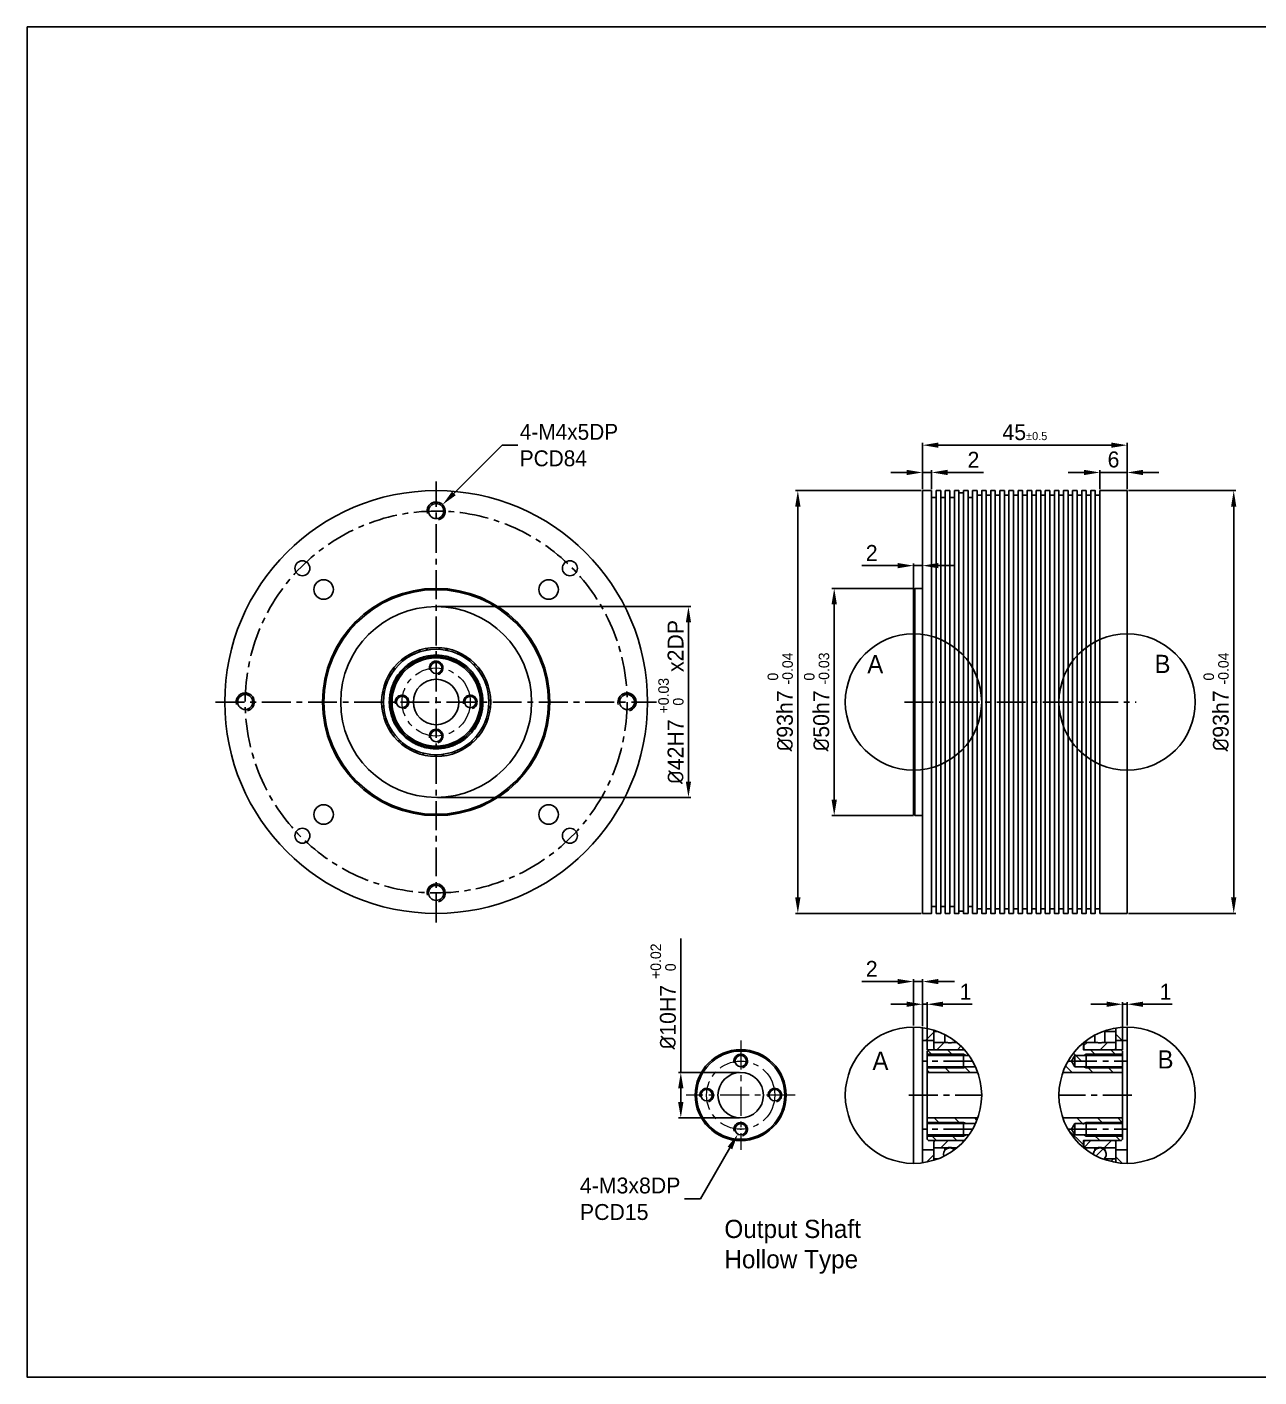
# Model space of a CAD drawing. Header units: millimetres. Extents: x 0 to 420, y 0 to 757.
# Drawn here: x 0 to 271, y 0 to 297 of the extents above; entities that cross this region are included whole.
import ezdxf

# ---------------------------------------------------------------- set-up
doc = ezdxf.new("R2010")
doc.units = ezdxf.units.MM
doc.header["$LTSCALE"] = 0.5
doc.header["$PDSIZE"] = -1
doc.linetypes.add('CENTERX2', pattern=[20.32, 12.7, -2.54, 2.54, -2.54])
doc.layers.add('외형선', color=7, linetype='Continuous', lineweight=25)
doc.layers.add('중심선', color=1, linetype='CENTERX2')
doc.layers.add('치수선', color=3, linetype='Continuous')
doc.styles.add('누리로봇 문자스타일_20230829', font='GOTHIC.TTF')
doc.dimstyles.new('A3기본 치수스타일', dxfattribs={"dimtxt": 3.5, "dimasz": 3.5, "dimexe": 0.5, "dimexo": 0.3, "dimgap": 1, "dimtad": 1, "dimtoh": 1, "dimdec": 1, "dimzin": 12, "dimdsep": 46, "dimtxsty": '누리로봇 문자스타일_20230829', "dimcen": 0.09, "dimclrd": 3, "dimclre": 3, "dimclrt": 3, "dimadec": 0, "dimazin": 3, "dimtm": 1e-09, "dimtfac": 1, "dimtdec": 1, "dimtofl": 0, "dimtmove": 0, "dimatfit": 3, "dimfxl": 1, "dimfrac": 2, "dimarcsym": 0})
doc.dimstyles.new('A3지시선 치수스타일', dxfattribs={"dimtxt": 3.5, "dimasz": 3.5, "dimexe": 0.5, "dimexo": 0.3, "dimgap": 0.396875, "dimtad": 0, "dimtih": 1, "dimtoh": 1, "dimdec": 1, "dimzin": 12, "dimdsep": 46, "dimtxsty": '누리로봇 문자스타일_20230829', "dimcen": 0.09, "dimclrd": 3, "dimclre": 3, "dimclrt": 3, "dimadec": 0, "dimazin": 3, "dimtm": 1e-09, "dimtfac": 1, "dimtdec": 1, "dimtofl": 0, "dimtmove": 0, "dimatfit": 3, "dimfxl": 1, "dimfrac": 2, "dimarcsym": 0})
doc.dimstyles.new('A3치수선 초과 치수스타일', dxfattribs={"dimtxt": 3.5, "dimasz": 3.5, "dimexe": 0.5, "dimexo": 0.3, "dimgap": 1, "dimtad": 1, "dimdec": 1, "dimzin": 12, "dimdsep": 46, "dimtxsty": '누리로봇 문자스타일_20230829', "dimcen": 0.09, "dimclrd": 3, "dimclre": 3, "dimclrt": 3, "dimadec": 0, "dimazin": 3, "dimtm": 1e-09, "dimtfac": 1, "dimtdec": 1, "dimtofl": 0, "dimtmove": 0, "dimatfit": 3, "dimfxl": 1, "dimfrac": 2, "dimarcsym": 0})

# ---------------------------------------------------------------- blocks, each defined once
blk = doc.blocks.new('_D_124')
at = {"layer": 'Defpoints', "color": 0}
for p in [(242, 205), (197, 195), (242, 195)]:
    blk.add_point(p, dxfattribs=at)
at = {"layer": '치수선', "color": 3, "lineweight": -2}
for p, q in [((197, 195.3), (197, 205.5)), ((200.5, 205), (238.5, 205)), ((242, 195.3), (242, 205.5))]:
    blk.add_line(p, q, dxfattribs=at)
at = {"layer": '치수선', "color": 3}
for points in [[(200.5, 205.58), (200.5, 204.42), (197, 205)], [(238.5, 205.58), (238.5, 204.42), (242, 205)]]:
    blk.add_solid(points, dxfattribs=at)
at = {"layer": '치수선', "color": 3, "insert": (219.5, 207.84), "char_height": 3.5, "width": 10.0142, "attachment_point": 5, "style": '누리로봇 문자스타일_20230829'}
blk.add_mtext('45{\\H0.51429x;%%P0.5}', dxfattribs=at)
blk = doc.blocks.new('_D_125')
at = {"layer": 'Defpoints', "color": 0}
for p in [(197, 178.5), (197, 178.5), (195, 173.2)]:
    blk.add_point(p, dxfattribs=at)
at = {"layer": '치수선', "color": 3, "lineweight": -2}
for p, q in [((191.5, 178.5), (183.62, 178.5)), ((195, 173.5), (195, 179)), ((197, 178.5), (195, 178.5)), ((197, 178.8), (197, 179)), ((200.5, 178.5), (204, 178.5))]:
    blk.add_line(p, q, dxfattribs=at)
at = {"layer": '치수선', "color": 3}
for points in [[(191.5, 179.08), (191.5, 177.92), (195, 178.5)], [(200.5, 179.08), (200.5, 177.92), (197, 178.5)]]:
    blk.add_solid(points, dxfattribs=at)
at = {"layer": '치수선', "color": 3, "insert": (185.81, 181.29), "char_height": 3.5, "attachment_point": 5, "style": '누리로봇 문자스타일_20230829'}
blk.add_mtext('2', dxfattribs=at)
blk = doc.blocks.new('_D_126')
at = {"layer": 'Defpoints', "color": 0}
for p in [(242, 195), (242, 102), (265.44, 102)]:
    blk.add_point(p, dxfattribs=at)
at = {"layer": '치수선', "color": 3, "lineweight": -2}
for p, q in [((242.3, 195), (265.94, 195)), ((265.44, 191.5), (265.44, 105.5)), ((242.3, 102), (265.94, 102))]:
    blk.add_line(p, q, dxfattribs=at)
at = {"layer": '치수선', "color": 3}
for points in [[(264.86, 191.5), (266.02, 191.5), (265.44, 195)], [(264.86, 105.5), (266.02, 105.5), (265.44, 102)]]:
    blk.add_solid(points, dxfattribs=at)
at = {"layer": '치수선', "color": 3, "insert": (261.59, 148.5), "char_height": 3.5, "attachment_point": 5, "rotation": 90, "style": '누리로봇 문자스타일_20230829'}
blk.add_mtext('{\\fISOCPEUR|b0|i0|c0|p34;%%C}93h7 {\\H0.66x;\\S 0^ -0.04;}', dxfattribs=at)
blk = doc.blocks.new('_D_127')
at = {"layer": 'Defpoints', "color": 0}
for p in [(195.3, 173.5), (177.56, 123.5), (195.3, 123.5)]:
    blk.add_point(p, dxfattribs=at)
at = {"layer": '치수선', "color": 3, "lineweight": -2}
for p, q in [((195, 173.5), (177.06, 173.5)), ((177.56, 170), (177.56, 127)), ((195, 123.5), (177.06, 123.5))]:
    blk.add_line(p, q, dxfattribs=at)
at = {"layer": '치수선', "color": 3}
for points in [[(176.98, 170), (178.15, 170), (177.56, 173.5)], [(176.98, 127), (178.15, 127), (177.56, 123.5)]]:
    blk.add_solid(points, dxfattribs=at)
at = {"layer": '치수선', "color": 3, "insert": (173.71, 148.5), "char_height": 3.5, "attachment_point": 5, "rotation": 90, "style": '누리로봇 문자스타일_20230829'}
blk.add_mtext('{\\fISOCPEUR|b0|i0|c0|p34;%%C}50h7 {\\H0.66x;\\S 0^ -0.03;}', dxfattribs=at)
blk = doc.blocks.new('_D_128')
at = {"layer": 'Defpoints', "color": 0}
for p in [(90, 169.5), (90, 127.5), (145.5, 127.5)]:
    blk.add_point(p, dxfattribs=at)
at = {"layer": '치수선', "color": 3, "lineweight": -2}
for p, q in [((90.3, 169.5), (146, 169.5)), ((145.5, 166), (145.5, 131)), ((90.3, 127.5), (146, 127.5))]:
    blk.add_line(p, q, dxfattribs=at)
at = {"layer": '치수선', "color": 3}
for points in [[(144.92, 166), (146.08, 166), (145.5, 169.5)], [(144.92, 131), (146.08, 131), (145.5, 127.5)]]:
    blk.add_solid(points, dxfattribs=at)
at = {"layer": '치수선', "color": 3, "insert": (141.64, 148.5), "char_height": 3.5, "attachment_point": 5, "rotation": 90, "style": '누리로봇 문자스타일_20230829'}
blk.add_mtext('{\\fISOCPEUR|b0|i0|c0|p34;%%C}42H7 {\\H0.66x;\\S+0.03^   0;} x2DP', dxfattribs=at)
blk = doc.blocks.new('*D180')
at = {"layer": 'Defpoints', "color": 0}
for p in [(197, 199), (197, 195), (199, 195)]:
    blk.add_point(p, dxfattribs=at)
at = {"layer": '치수선', "color": 3, "lineweight": -2}
for p, q in [((193.5, 199), (190, 199)), ((197, 195.3), (197, 199.5)), ((197, 199), (199, 199)), ((199, 195.3), (199, 199.5)), ((202.5, 199), (210.38, 199))]:
    blk.add_line(p, q, dxfattribs=at)
at = {"layer": '치수선', "color": 3}
for points in [[(193.5, 199.58), (193.5, 198.42), (197, 199)], [(202.5, 199.58), (202.5, 198.42), (199, 199)]]:
    blk.add_solid(points, dxfattribs=at)
at = {"layer": '치수선', "color": 3, "insert": (208.19, 201.79), "char_height": 3.5, "attachment_point": 5, "style": '누리로봇 문자스타일_20230829'}
blk.add_mtext('2', dxfattribs=at)
blk = doc.blocks.new('*D181')
at = {"layer": 'Defpoints', "color": 0}
for p in [(242, 199), (236, 195), (242, 195)]:
    blk.add_point(p, dxfattribs=at)
at = {"layer": '치수선', "color": 3, "lineweight": -2}
for p, q in [((232.5, 199), (229, 199)), ((236, 195.3), (236, 199.5)), ((236, 199), (242, 199)), ((242, 195.3), (242, 199.5)), ((245.5, 199), (249, 199))]:
    blk.add_line(p, q, dxfattribs=at)
at = {"layer": '치수선', "color": 3}
for points in [[(232.5, 199.58), (232.5, 198.42), (236, 199)], [(245.5, 199.58), (245.5, 198.42), (242, 199)]]:
    blk.add_solid(points, dxfattribs=at)
at = {"layer": '치수선', "color": 3, "insert": (239, 201.84), "char_height": 3.5, "attachment_point": 5, "style": '누리로봇 문자스타일_20230829'}
blk.add_mtext('6', dxfattribs=at)
blk = doc.blocks.new('*D187')
at = {"layer": 'Defpoints', "color": 0}
for p in [(91.41, 191.91), (88.59, 189.09)]:
    blk.add_point(p, dxfattribs=at)
at = {"layer": '치수선', "color": 3, "lineweight": -2}
for p, q in [((104.5, 205), (93.89, 194.39)), ((108, 205), (104.5, 205)), ((89.91, 190.5), (90.09, 190.5)), ((90, 190.41), (90, 190.59))]:
    blk.add_line(p, q, dxfattribs=at)
at = {"layer": '치수선', "color": 3}
blk.add_solid([(93.48, 194.8), (94.3, 193.98), (91.41, 191.91)], dxfattribs=at)
at = {"layer": '치수선', "color": 3, "insert": (108.4, 205), "char_height": 3.5, "attachment_point": 4, "style": '누리로봇 문자스타일_20230829'}
blk.add_mtext('{\\fPMingLiU|b0|i0|c136|p0;4\\fPMingLiU|b0|i0|c129|p0;-\\fPMingLiU|b0|i0|c136|p0;M4\\fPMingLiU|b0|i0|c129|p0;x5\\fPMingLiU|b0|i0|c136|p0;DP\\fPMingLiU|b0|i0|c129|p0;\\P\\fPMingLiU|b0|i0|c136|p0;PCD84}', dxfattribs=at)
blk = doc.blocks.new('*D249')
at = {"layer": 'Defpoints', "color": 0}
for p in [(157, 67), (143.82, 57), (157, 57)]:
    blk.add_point(p, dxfattribs=at)
at = {"layer": '치수선', "color": 3, "lineweight": -2}
for p, q in [((143.82, 67), (143.82, 96.44)), ((156.7, 67), (143.32, 67)), ((143.82, 60.5), (143.82, 63.5)), ((156.7, 57), (143.32, 57))]:
    blk.add_line(p, q, dxfattribs=at)
at = {"layer": '치수선', "color": 3}
for points in [[(143.23, 63.5), (144.4, 63.5), (143.82, 67)], [(143.23, 60.5), (144.4, 60.5), (143.82, 57)]]:
    blk.add_solid(points, dxfattribs=at)
at = {"layer": '치수선', "color": 3, "insert": (139.96, 83.71), "char_height": 3.5, "attachment_point": 5, "rotation": 90, "style": '누리로봇 문자스타일_20230829'}
blk.add_mtext('{\\fISOCPEUR|b0|i0|c0|p34;%%C}10H7 {\\H0.66x;\\S+0.02^   0;}', dxfattribs=at)
blk = doc.blocks.new('*D253')
at = {"layer": 'Defpoints', "color": 0}
for p in [(157.62, 55.58), (156.37, 53.42)]:
    blk.add_point(p, dxfattribs=at)
at = {"layer": '치수선', "color": 3, "lineweight": -2}
for p, q in [((156.91, 54.5), (157.09, 54.5)), ((157, 54.41), (157, 54.59)), ((148.16, 39.19), (154.62, 50.39)), ((144.66, 39.19), (148.16, 39.19))]:
    blk.add_line(p, q, dxfattribs=at)
at = {"layer": '치수선', "color": 3}
blk.add_solid([(154.12, 50.68), (155.13, 50.09), (156.37, 53.42)], dxfattribs=at)
at = {"layer": '치수선', "color": 3, "insert": (121.62, 39.19), "char_height": 3.5, "attachment_point": 4, "style": '누리로봇 문자스타일_20230829'}
blk.add_mtext('4-M3x8DP\\PPCD15', dxfattribs=at)
blk = doc.blocks.new('*D266')
at = {"layer": 'Defpoints', "color": 0}
for p in [(197, 82), (197, 76.87), (198, 71.7)]:
    blk.add_point(p, dxfattribs=at)
at = {"layer": '치수선', "color": 3, "lineweight": -2}
for p, q in [((193.5, 82), (190, 82)), ((197, 77.17), (197, 82.5)), ((197, 82), (198, 82)), ((198, 72), (198, 82.5)), ((201.5, 82), (207.9, 82))]:
    blk.add_line(p, q, dxfattribs=at)
at = {"layer": '치수선', "color": 3}
for points in [[(193.5, 82.58), (193.5, 81.42), (197, 82)], [(201.5, 82.58), (201.5, 81.42), (198, 82)]]:
    blk.add_solid(points, dxfattribs=at)
at = {"layer": '치수선', "color": 3, "insert": (206.45, 84.75), "char_height": 3.5, "attachment_point": 5, "style": '누리로봇 문자스타일_20230829'}
blk.add_mtext('1', dxfattribs=at)
blk = doc.blocks.new('*D267')
at = {"layer": 'Defpoints', "color": 0}
for p in [(242, 82), (242, 77), (241, 71.7)]:
    blk.add_point(p, dxfattribs=at)
at = {"layer": '치수선', "color": 3, "lineweight": -2}
for p, q in [((237.5, 82), (234, 82)), ((241, 72), (241, 82.5)), ((241, 82), (242, 82)), ((242, 77.3), (242, 82.5)), ((245.5, 82), (251.9, 82))]:
    blk.add_line(p, q, dxfattribs=at)
at = {"layer": '치수선', "color": 3}
for points in [[(237.5, 82.58), (237.5, 81.42), (241, 82)], [(245.5, 82.58), (245.5, 81.42), (242, 82)]]:
    blk.add_solid(points, dxfattribs=at)
at = {"layer": '치수선', "color": 3, "insert": (250.45, 84.75), "char_height": 3.5, "attachment_point": 5, "style": '누리로봇 문자스타일_20230829'}
blk.add_mtext('1', dxfattribs=at)
blk = doc.blocks.new('*D272')
at = {"layer": 'Defpoints', "color": 0}
for p in [(169.56, 195), (197, 195), (197, 102)]:
    blk.add_point(p, dxfattribs=at)
at = {"layer": '치수선', "color": 3, "lineweight": -2}
for p, q in [((196.7, 195), (169.06, 195)), ((169.56, 105.5), (169.56, 191.5)), ((196.7, 102), (169.06, 102))]:
    blk.add_line(p, q, dxfattribs=at)
at = {"layer": '치수선', "color": 3}
for points in [[(168.98, 191.5), (170.15, 191.5), (169.56, 195)], [(168.98, 105.5), (170.15, 105.5), (169.56, 102)]]:
    blk.add_solid(points, dxfattribs=at)
at = {"layer": '치수선', "color": 3, "insert": (165.71, 148.5), "char_height": 3.5, "attachment_point": 5, "rotation": 90, "style": '누리로봇 문자스타일_20230829'}
blk.add_mtext('{\\fISOCPEUR|b0|i0|c0|p34;%%C}93h7 {\\H0.66x;\\S 0^ -0.04;}', dxfattribs=at)
blk = doc.blocks.new('*D274')
at = {"layer": 'Defpoints', "color": 0}
for p in [(197, 87), (195, 77), (197, 76.87)]:
    blk.add_point(p, dxfattribs=at)
at = {"layer": '치수선', "color": 3, "lineweight": -2}
for p, q in [((191.5, 87), (183.62, 87)), ((195, 77.3), (195, 87.5)), ((197, 87), (195, 87)), ((197, 77.17), (197, 87.5)), ((200.5, 87), (204, 87))]:
    blk.add_line(p, q, dxfattribs=at)
at = {"layer": '치수선', "color": 3}
for points in [[(191.5, 87.58), (191.5, 86.42), (195, 87)], [(200.5, 87.58), (200.5, 86.42), (197, 87)]]:
    blk.add_solid(points, dxfattribs=at)
at = {"layer": '치수선', "color": 3, "insert": (185.81, 89.79), "char_height": 3.5, "attachment_point": 5, "style": '누리로봇 문자스타일_20230829'}
blk.add_mtext('2', dxfattribs=at)

msp = doc.modelspace()

# ---------------------------------------------------------------- linework, layer by layer
msp.add_line((65.3, 148.5), (65.3, 148.5))
at = {"color": 7, "linetype": 'Continuous', "lineweight": 25}
for p, q in [((195, 77), (195, 47)), ((197, 76.87), (197, 47.13)), ((200.39, 76), (199.5, 76)), ((201.88, 75.33), (201.88, 73.6)), ((234.88, 75.2), (234.88, 73.6)), ((239.5, 76.79), (239.5, 73.6)), ((242, 47), (242, 77)), ((197, 74), (199.5, 74)), ((204.12, 73.6), (204.12, 73.91)), ((239.5, 74), (242, 74)), ((198, 71), (206, 71)), ((198, 70.75), (207.18, 70.75)), ((241, 71), (233, 71)), ((206, 68), (198, 68)), ((209.14, 67), (198, 67)), ((241, 67), (227.86, 67)), ((233, 68), (241, 68)), ((198, 57), (209.14, 57)), ((227.86, 57), (241, 57)), ((198, 56), (206, 56)), ((241, 56), (233, 56)), ((207.18, 53.25), (198, 53.25)), ((206, 53), (198, 53)), ((232.5, 51.7), (232.5, 50.39)), ((233, 53), (241, 53)), ((239.5, 51.7), (239.5, 47.21)), ((199.5, 50), (197, 50)), ((199.5, 48), (200.39, 48)), ((201.88, 50.4), (201.88, 49.84)), ((204.12, 50.09), (204.12, 50.4)), ((234.88, 50.4), (234.88, 49.78)), ((237.12, 49.77), (237.12, 50.4)), ((242, 50), (239.5, 50))]:
    msp.add_line(p, q, dxfattribs=at)
at = {"color": 4, "linetype": 'Continuous', "lineweight": 18}
for p, q in [((197.67, 74), (199.5, 75.83)), ((199.25, 70.75), (198.15, 71.85)), ((200.16, 72), (201.76, 73.6)), ((203.74, 70.75), (202.49, 72)), ((204.66, 72), (205.43, 72.78)), ((232.5, 72.9), (233.2, 73.6)), ((235.17, 70.75), (233.92, 72)), ((236.09, 72), (237.69, 73.6)), ((239.66, 70.75), (238.41, 72)), ((229.94, 67), (228.47, 68.47)), ((231.82, 69.61), (230.19, 71.24)), ((198.51, 67), (198, 67.51)), ((203, 67), (201.75, 68.25)), ((207.49, 67), (206.24, 68.25)), ((234.43, 67), (233.18, 68.25)), ((238.92, 67), (237.67, 68.25)), ((200.78, 55.75), (199.53, 57)), ((205.27, 55.75), (204.02, 57)), ((208.97, 56.54), (208.51, 57)), ((232.39, 55.57), (230.96, 57)), ((236.7, 55.75), (235.45, 57)), ((241, 55.94), (239.94, 57)), ((232.4, 51.07), (229.06, 54.41)), ((200.04, 52), (198.79, 53.25)), ((201.02, 50.4), (202.62, 52)), ((204.53, 52), (203.28, 53.25)), ((232.5, 50.45), (234.05, 52)), ((235.96, 52), (234.71, 53.25)), ((236.94, 50.4), (238.54, 52)), ((240.45, 52), (239.2, 53.25)), ((197.9, 47.28), (199.5, 48.88)), ((238.45, 47.43), (239.03, 48)), ((240.92, 47.04), (239.5, 48.46))]:
    msp.add_line(p, q, dxfattribs=at)
at = {"color": 7, "linetype": 'Continuous', "lineweight": 18}
for p, q in [((240.9, 74), (239.5, 75.4)), ((199.77, 47.78), (199.55, 48)), ((235.18, 48.64), (236.73, 50.19))]:
    msp.add_line(p, q, dxfattribs=at)
msp.add_lwpolyline([(0, 297), (420, 297), (420, 0), (0, 0)], close=True)
at = {"color": 7, "linetype": 'Continuous', "lineweight": 25}
for points in [[(199.8, 72, -0.414214), (199.5, 72.3), (199.5, 73.6), (199.5, 76.31)], [(204.51, 73.6), (203.54, 73.6, -0.185695), (202.46, 73.6), (199.5, 73.6)], [(232.8, 72, -0.414214), (232.5, 72.3), (232.5, 73.6), (232.5, 73.61)], [(239.2, 72, 0.414214), (239.5, 72.3), (239.5, 73.6), (236.54, 73.6, -0.185695), (235.46, 73.6), (232.5, 73.6)], [(199.5, 47.69), (199.5, 51.7, -0.414214), (199.8, 52)], [(199.5, 50.4), (202.46, 50.4, -0.185695), (203.54, 50.4), (204.51, 50.4)], [(232.5, 50.4), (235.46, 50.4, -0.185695), (236.54, 50.4), (239.5, 50.4)]]:
    msp.add_lwpolyline(points, format="xyb", dxfattribs=at)
for points in [[(239.5, 76), (237.12, 76), (237.12, 73.6)], [(206.18, 52), (198.3, 52), (198, 52.3), (198, 71.7), (198.3, 72), (206.18, 72)], [(232.37, 73.5), (232.4, 73.5), (232.4, 72), (240.7, 72), (241, 71.7), (241, 52.3), (240.7, 52), (232.4, 52), (232.4, 50.5), (232.37, 50.5)], [(208.5, 68.25), (208.58, 68.38), (208.5, 68.25), (208.5, 68.54), (208.5, 68.25), (198, 68.25)], [(241, 70.75), (230.5, 70.75), (229.75, 69.5), (230.5, 68.25)], [(230.5, 70.75), (230.5, 68.25), (241, 68.25)], [(198, 55.75), (208.5, 55.75), (208.58, 55.62), (208.5, 55.75)], [(241, 55.75), (230.5, 55.75), (229.75, 54.5), (230.5, 53.25)], [(230.5, 55.75), (230.5, 53.25), (241, 53.25)], [(237.12, 48.19), (237.12, 48), (239.5, 48)]]:
    msp.add_lwpolyline(points, dxfattribs=at)
for points in [[(206.56, 70.75), (206, 71), (206, 68), (206.56, 68.25)], [(232.44, 70.75), (233, 71), (233, 68), (232.44, 68.25)], [(206.56, 55.75), (206, 56), (206, 53), (206.56, 53.25)], [(232.44, 55.75), (233, 56), (233, 53), (232.44, 53.25)]]:
    msp.add_lwpolyline(points)
msp.add_lwpolyline([(208.5, 55.75), (208.5, 55.46)], close=True, dxfattribs=at)
for centre, radius in [((90, 190.5), 1.65), ((90, 156), 1.25), ((48, 148.5), 1.65), ((82.5, 148.5), 1.25), ((97.5, 148.5), 1.25), ((132, 148.5), 1.65), ((90, 141), 1.25), ((90, 106.5), 1.65), ((157, 69.5), 1.25), ((149.5, 62), 1.25), ((164.5, 62), 1.25), ((157, 54.5), 1.25)]:
    msp.add_circle(centre, radius)
at = {"color": 6, "ltscale": 5}
for centre in [(195, 148.5), (242, 148.5)]:
    msp.add_circle(centre, 15, dxfattribs=at)
at = {"color": 6}
for centre in [(195, 62), (242, 62)]:
    msp.add_circle(centre, 15, dxfattribs=at)
for centre, radius, start, end in [((90, 190.5), 2, 285, 195), ((90, 156), 1.5, 285, 195), ((48, 148.5), 2, 285, 195), ((82.5, 148.5), 1.5, 285, 195), ((97.5, 148.5), 1.5, 285, 195), ((132, 148.5), 2, 285, 195), ((90, 141), 1.5, 285, 195), ((90, 106.5), 2, 285, 195), ((157, 69.5), 1.5, 285, 195), ((149.5, 62), 1.5, 285, 195), ((164.5, 62), 1.5, 285, 195), ((157, 54.5), 1.5, 285, 195), ((203, 49), 1.4, 45.0868, 198.1282)]:
    msp.add_arc(centre, radius, start, end)
at = {"color": 7, "linetype": 'Continuous', "lineweight": 25}
for points in [[(237.12, 76), (237.07, 76.04), (237.02, 76.09), (236.97, 76.13)], [(236.97, 47.87), (237.02, 47.91), (237.07, 47.96), (237.12, 48)]]:
    msp.add_open_spline(points, degree=3, dxfattribs=at)
for points, knots in [([(232.5, 72.3), (232.5, 72.27), (232.5, 72.24), (232.5, 72.03), (232.5, 72)], [0, 0, 0, 0, 0.868705, 1, 1, 1, 1]), ([(239.5, 72), (239.5, 72.03), (239.5, 72.15), (239.5, 72.26), (239.5, 72.29), (239.5, 72.3)], [0, 0, 0, 0, 0.131154, 0.565687, 1, 1, 1, 1]), ([(236.85, 47.91), (236.85, 47.92), (236.98, 48.02), (237.2, 48.26), (237.38, 48.7), (237.41, 49.18), (237.27, 49.63), (237, 50.02), (236.61, 50.29), (236.15, 50.42), (235.67, 50.39), (235.24, 50.2), (234.89, 49.88), (234.66, 49.47), (234.61, 49.14), (234.61, 48.96), (234.61, 48.95)], [0.1045595, 0.1045595, 0.1045595, 0.1045595, 0.1073775, 0.1610662, 0.214755, 0.2684437, 0.3221323, 0.3758212, 0.4295098, 0.4831986, 0.5368874, 0.590576, 0.6442648, 0.6979535, 0.7516422, 0.7576271, 0.7576271, 0.7576271, 0.7576271])]:
    msp.add_open_spline(points, degree=3, knots=knots, dxfattribs=at)
for points, weights, knots in [([(232.5, 52), (232.5, 51.97), (232.5, 51.85), (232.5, 51.74), (232.5, 51.71), (232.5, 51.7), (232.5, 51.88), (232.62, 52), (232.8, 52)], [1, 1, 1, 1, 1, 1, 0.804737854124, 0.804737854124, 1], [0, 0, 0, 0, 0.131154, 0.565687, 1, 1, 1, 2.570796, 2.570796, 2.570796, 2.570796]), ([(239.2, 52), (239.38, 52), (239.5, 51.88), (239.5, 51.7), (239.5, 51.73), (239.5, 51.76), (239.5, 51.97), (239.5, 52)], [1, 0.804737854124, 0.804737854124, 1, 1, 1, 1, 1], [0, 0, 0, 0, 1.570796, 1.570796, 1.570796, 2.439501, 2.570796, 2.570796, 2.570796, 2.570796])]:
    msp.add_rational_spline(points, weights, degree=3, knots=knots, dxfattribs=at)
at = {"layer": '외형선'}
for p, q in [((200, 193.5), (199, 193.5)), ((202, 193.5), (201, 193.5)), ((204, 193.5), (203, 193.5)), ((206, 194.5), (205, 194.5)), ((208, 193.5), (207, 193.5)), ((210, 194), (209, 194)), ((212, 194), (211, 194)), ((214, 194), (213, 194)), ((216, 194), (215, 194)), ((218, 194), (217, 194)), ((220, 194), (219, 194)), ((222, 194), (221, 194)), ((224, 194), (223, 194)), ((226, 194), (225, 194)), ((228, 194), (227, 194)), ((230, 194), (229, 194)), ((232, 194), (231, 194)), ((234, 194), (233, 194)), ((236, 194), (235, 194)), ((199, 103.5), (200, 103.5)), ((201, 103.5), (202, 103.5)), ((203, 103.5), (204, 103.5)), ((205, 102.5), (206, 102.5)), ((207, 103.5), (208, 103.5)), ((209, 103), (210, 103)), ((211, 103), (212, 103)), ((213, 103), (214, 103)), ((215, 103), (216, 103)), ((217, 103), (218, 103)), ((219, 103), (220, 103)), ((221, 103), (222, 103)), ((223, 103), (224, 103)), ((225, 103), (226, 103)), ((227, 103), (228, 103)), ((229, 103), (230, 103)), ((231, 103), (232, 103)), ((233, 103), (234, 103)), ((235, 103), (236, 103))]:
    msp.add_line(p, q, dxfattribs=at)
for points in [[(199, 195), (199, 102), (197, 102), (197, 195)], [(201, 195), (201, 102), (200, 102), (200, 195)], [(203, 195), (203, 102), (202, 102), (202, 195)], [(204, 195), (204, 102), (205, 102), (205, 195)], [(206, 195), (206, 102), (207, 102), (207, 195)], [(209, 195), (209, 102), (208, 102), (208, 195)], [(211, 195), (211, 102), (210, 102), (210, 195)], [(213, 195), (213, 102), (212, 102), (212, 195)], [(215, 195), (215, 102), (214, 102), (214, 195)], [(217, 195), (217, 102), (216, 102), (216, 195)], [(218, 195), (218, 102), (219, 102), (219, 195)], [(221, 195), (221, 102), (220, 102), (220, 195)], [(223, 195), (223, 102), (222, 102), (222, 195)], [(225, 195), (225, 102), (224, 102), (224, 195)], [(226, 195), (226, 102), (227, 102), (227, 195)], [(229, 195), (229, 102), (228, 102), (228, 195)], [(231, 195), (231, 102), (230, 102), (230, 195)], [(233, 195), (233, 102), (232, 102), (232, 195)], [(234, 148.5), (234, 102), (235, 102), (235, 148.5), (235, 195), (234, 195)], [(236, 148.5), (236, 102), (242, 102), (242, 148.5), (242, 195), (236, 195)]]:
    msp.add_lwpolyline(points, close=True, dxfattribs=at)
for points in [[(197, 123.5), (195.3, 123.5), (195, 123.8), (195, 148.5), (195, 173.2), (195.3, 173.5), (197, 173.5)], [(195.3, 173.5), (195.3, 148.5), (195.3, 123.5)]]:
    msp.add_lwpolyline(points, dxfattribs=at)
at = {"layer": '외형선', "flags": 128}
for points in [[(86.11, 159.85), (86.47, 159.69), (86.75, 159.64)], [(94.77, 159.51), (94.89, 159.21), (95.1, 158.92)], [(80.67, 155.39), (80.71, 155.7), (80.68, 156.06)], [(98.43, 157.04), (98.42, 156.96), (98.46, 156.57), (98.51, 156.38)], [(99.17, 155.6), (99.48, 155.47), (99.81, 155.41)], [(100.94, 153.42), (100.85, 153.19), (100.79, 152.81), (100.78, 152.77)], [(78.11, 150.09), (78.34, 150.27), (78.58, 150.56)], [(78.46, 147.3), (78.24, 147.62), (78.02, 147.81)], [(100.43, 143.43), (100.43, 143.39), (100.47, 143), (100.54, 142.77)], [(80.14, 141.66), (80.2, 142.03), (80.17, 142.33)], [(97.9, 140), (97.83, 139.82), (97.76, 139.43), (97.76, 139.35)], [(99.27, 140.88), (98.93, 140.84), (98.61, 140.73)], [(85.92, 137.64), (85.63, 137.6), (85.27, 137.47)], [(94.3, 137.73), (94.07, 137.44), (93.93, 137.16)]]:
    msp.add_lwpolyline(points, dxfattribs=at)
at = {"layer": '외형선'}
for centre, radius in [((90, 148.5), 46.5), ((60.58, 177.92), 1.65), ((119.42, 177.92), 1.65), ((65.25, 173.25), 2.15), ((114.75, 173.25), 2.15), ((90, 148.5), 25), ((90, 148.5), 24.7), ((90, 148.5), 21), ((90, 148.5), 12), ((90, 148.5), 11.6), ((90, 148.5), 10), ((90, 148.5), 9.7), ((90, 148.5), 5), ((65.25, 123.75), 2.15), ((114.75, 123.75), 2.15), ((60.58, 119.08), 1.65), ((119.42, 119.08), 1.65), ((157, 62), 10), ((157, 62), 9.7), ((157, 62), 5)]:
    msp.add_circle(centre, radius, dxfattribs=at)
for centre, start, end in [((91.68, 161.39), 216.9203, 242.7772), ((82.56, 159.16), 259.2533, 285.1102), ((82.56, 159.16), 324.7479, 350.6048), ((86.91, 161.13), 303.5814, 329.4383), ((91.68, 161.39), 282.4149, 308.2718), ((96.22, 159.92), 261.2484, 287.1053), ((79.21, 155.75), 280.4198, 306.2767), ((77.32, 151.37), 7.0809, 32.9378), ((102.28, 152.75), 218.9154, 244.7723), ((102.99, 148.03), 132.2542, 158.1111), ((77.14, 146.59), 322.7528, 348.6097), ((102.99, 148.03), 197.7489, 223.6058), ((78.7, 142.08), 49.4139, 75.2709), ((101.93, 143.34), 110.9184, 136.7753), ((81.78, 138.43), 70.5805, 96.4374), ((81.78, 138.43), 5.0858, 30.9427), ((85.97, 136.14), 26.2523, 52.1093), ((90.7, 135.52), 112.9135, 138.7704), ((90.7, 135.52), 47.4189, 73.2758), ((95.34, 136.65), 68.5854, 94.4423)]:
    msp.add_arc(centre, 1.5, start, end, dxfattribs=at)
msp.add_open_spline([(89.63, 138.21), (90.05, 138.21), (90.9, 138.21), (92.18, 138.41), (93.36, 138.74), (94.41, 139.17), (95.34, 139.67), (96.21, 140.26), (97.03, 140.95), (97.77, 141.71), (98.42, 142.54), (98.98, 143.43), (99.49, 144.44), (99.91, 145.6), (100.2, 146.86), (100.32, 148.13), (100.29, 149.4), (100.1, 150.68), (99.76, 151.86), (99.33, 152.91), (98.83, 153.84), (98.24, 154.71), (97.55, 155.53), (96.79, 156.27), (95.96, 156.92), (95.07, 157.48), (94.06, 157.99), (92.9, 158.41), (91.64, 158.7), (90.37, 158.82), (89.1, 158.79), (87.82, 158.6), (86.64, 158.26), (85.59, 157.83), (84.66, 157.33), (83.79, 156.74), (82.97, 156.05), (82.23, 155.29), (81.58, 154.46), (81.02, 153.57), (80.51, 152.56), (80.09, 151.4), (79.8, 150.14), (79.68, 148.87), (79.71, 147.6), (79.9, 146.32), (80.24, 145.14), (80.67, 144.09), (81.17, 143.16), (81.76, 142.29), (82.45, 141.47), (83.21, 140.73), (84.04, 140.08), (84.93, 139.52), (85.94, 139.01), (87.1, 138.59), (88.36, 138.3), (89.21, 138.24), (89.63, 138.21)], degree=3, knots=[0, 0, 0, 0, 0.019409, 0.03942, 0.059988, 0.076074, 0.092152, 0.10858, 0.125, 0.141428, 0.157848, 0.173934, 0.190012, 0.210587, 0.230596, 0.25, 0.269411, 0.28942, 0.309988, 0.326074, 0.342152, 0.35858, 0.375, 0.391428, 0.407848, 0.423934, 0.440012, 0.460587, 0.480596, 0.5, 0.519411, 0.53942, 0.559988, 0.576074, 0.592152, 0.60858, 0.625, 0.641428, 0.657848, 0.673934, 0.690012, 0.710587, 0.730596, 0.75, 0.769411, 0.78942, 0.809988, 0.826074, 0.842152, 0.85858, 0.875, 0.891428, 0.907848, 0.923934, 0.940012, 0.960587, 0.980594, 1, 1, 1, 1], dxfattribs=at)
at = {"layer": '중심선'}
for p, q in [((90, 100), (90, 197)), ((41.5, 148.5), (138.5, 148.5)), ((193, 148.5), (244, 148.5)), ((207.99, 69.5), (197, 69.5)), ((229.01, 69.5), (242, 69.5)), ((194, 62), (210, 62)), ((243, 62), (227, 62)), ((207.99, 54.5), (197, 54.5)), ((229.01, 54.5), (242, 54.5))]:
    msp.add_line(p, q, dxfattribs=at)
at = {"layer": '중심선', "color": 1, "linetype": 'CENTERX2', "lineweight": 18}
for p, q in [((157, 74), (157, 50)), ((169, 62), (145, 62))]:
    msp.add_line(p, q, dxfattribs=at)
at = {"layer": '중심선'}
msp.add_circle((90, 148.5), 42, dxfattribs=at)
at = {"layer": '중심선', "color": 1, "linetype": 'CENTERX2', "lineweight": 18}
for centre in [(90, 148.5), (157, 62)]:
    msp.add_circle(centre, 7.5, dxfattribs=at)

# ---------------------------------------------------------------- texts
at = {"color": 3, "ltscale": 0.5, "char_height": 4, "attachment_point": 1, "style": '누리로봇 문자스타일_20230829'}
for s, insert, width in [('{\\fGulim|b0|i0|c129|p50;A}', (184.85, 158.84), 28.4188), ('{\\fGulim|b0|i0|c129|p50;B}', (248.04, 158.88), 33.3852), ('{\\fGulim|b0|i0|c129|p50;A}', (185.99, 71.57), 28.4188), ('{\\fGulim|b0|i0|c129|p50;B}', (248.71, 71.87), 33.3852), ('Output Shaft\\PHollow Type', (153.4, 34.58), 69.668)]:
    msp.add_mtext(s, dxfattribs=dict(at, insert=insert, width=width))

# ---------------------------------------------------------------- dimensions: what is measured, and where the dimension line sits
at = {"layer": '치수선'}
dim = msp.add_diameter_dim_2p(p1=(88.59, 189.09), p2=(91.41, 191.91), text='{\\fPMingLiU|b0|i0|c136|p0;4\\fPMingLiU|b0|i0|c129|p0;-\\fPMingLiU|b0|i0|c136|p0;M4\\fPMingLiU|b0|i0|c129|p0;x5\\fPMingLiU|b0|i0|c136|p0;DP\\fPMingLiU|b0|i0|c129|p0;\\P\\fPMingLiU|b0|i0|c136|p0;PCD84}', dimstyle='A3지시선 치수스타일', override={"dimtxt": 3.5, "dimasz": 3.5}, dxfattribs=at)
dim.commit()
dim.dimension.update_dxf_attribs({"geometry": '*D187', "text_midpoint": (121.9, 205), "dimtype": 163})
dim = msp.add_linear_dim(base=(242, 205), p1=(197, 195), p2=(242, 195), text='<>{\\H0.51429x;%%P0.5}', dimstyle='A3기본 치수스타일', override={"dimtxt": 3.5, "dimasz": 3.5, "dimtmove": 0}, dxfattribs=at)
dim.commit()
dim.dimension.update_dxf_attribs({"geometry": '_D_124', "text_midpoint": (219.5, 207.84)})
for base, p1, p2, override, picture, middle in [((197, 199), (199, 195), (197, 195), {"dimtxt": 3.5, "dimasz": 3.5, "dimtofl": 1, "dimtmove": 0}, '*D180', (208.19, 199)), ((197, 178.5), (195, 173.2), (197, 178.5), {"dimtxt": 3.5, "dimasz": 3.5, "dimtofl": 1}, '_D_125', (185.81, 178.5)), ((197, 87), (195, 77), (197, 76.87), {"dimtofl": 1}, '*D274', (185.81, 87)), ((197, 82), (198, 71.7), (197, 76.87), {"dimtofl": 1}, '*D266', (206.45, 82)), ((242, 82), (241, 71.7), (242, 77), {"dimtofl": 1}, '*D267', (250.45, 82))]:
    dim = msp.add_linear_dim(base=base, p1=p1, p2=p2, dimstyle='A3기본 치수스타일', override=override, dxfattribs=at)
    dim.commit()
    dim.dimension.update_dxf_attribs({"geometry": picture, "text_midpoint": middle, "dimtype": 160})
dim = msp.add_linear_dim(base=(242, 199), p1=(236, 195), p2=(242, 195), dimstyle='A3기본 치수스타일', override={"dimtxt": 3.5, "dimasz": 3.5, "dimtofl": 1, "dimtmove": 0}, dxfattribs=at)
dim.commit()
dim.dimension.update_dxf_attribs({"geometry": '*D181', "text_midpoint": (239, 201.84)})
for base, p1, p2, text, dimstyle, picture, middle in [((169.56, 195), (197, 102), (197, 195), '{\\fISOCPEUR|b0|i0|c0|p34;%%C}<>h7 {\\H0.66x;\\S 0^ -0.04;}', 'A3기본 치수스타일', '*D272', (169.56, 148.5)), ((265.44, 102), (242, 195), (242, 102), '{\\fISOCPEUR|b0|i0|c0|p34;%%C}<>h7 {\\H0.66x;\\S 0^ -0.04;}', 'A3기본 치수스타일', '_D_126', (265.44, 148.5)), ((177.56, 123.5), (195.3, 173.5), (195.3, 123.5), '{\\fISOCPEUR|b0|i0|c0|p34;%%C}<>h7 {\\H0.66x;\\S 0^ -0.03;}', 'A3기본 치수스타일', '_D_127', (177.56, 148.5)), ((143.82, 57), (157, 67), (157, 57), '{\\fISOCPEUR|b0|i0|c0|p34;%%C}<>H7 {\\H0.66x;\\S+0.02^   0;}', 'A3치수선 초과 치수스타일', '*D249', (143.82, 83.71))]:
    dim = msp.add_linear_dim(base=base, p1=p1, p2=p2, angle=90, text=text, dimstyle=dimstyle, dxfattribs=at)
    dim.commit()
    dim.dimension.update_dxf_attribs({"geometry": picture, "text_midpoint": middle, "dimtype": 160})
dim = msp.add_linear_dim(base=(145.5, 127.5), p1=(90, 169.5), p2=(90, 127.5), angle=90, text='{\\fISOCPEUR|b0|i0|c0|p34;%%C}<>H7 {\\H0.66x;\\S+0.03^   0;} x2DP', dimstyle='A3기본 치수스타일', dxfattribs=at)
dim.commit()
dim.dimension.update_dxf_attribs({"geometry": '_D_128', "text_midpoint": (141.64, 148.5)})
dim = msp.add_diameter_dim_2p(p1=(157.62, 55.58), p2=(156.37, 53.42), text='4-M3x8DP\\PPCD15', dimstyle='A3지시선 치수스타일', dxfattribs=at)
dim.commit()
dim.dimension.update_dxf_attribs({"geometry": '*D253', "text_midpoint": (132.94, 39.19), "dimtype": 163})

doc.saveas('drawing.dxf')
